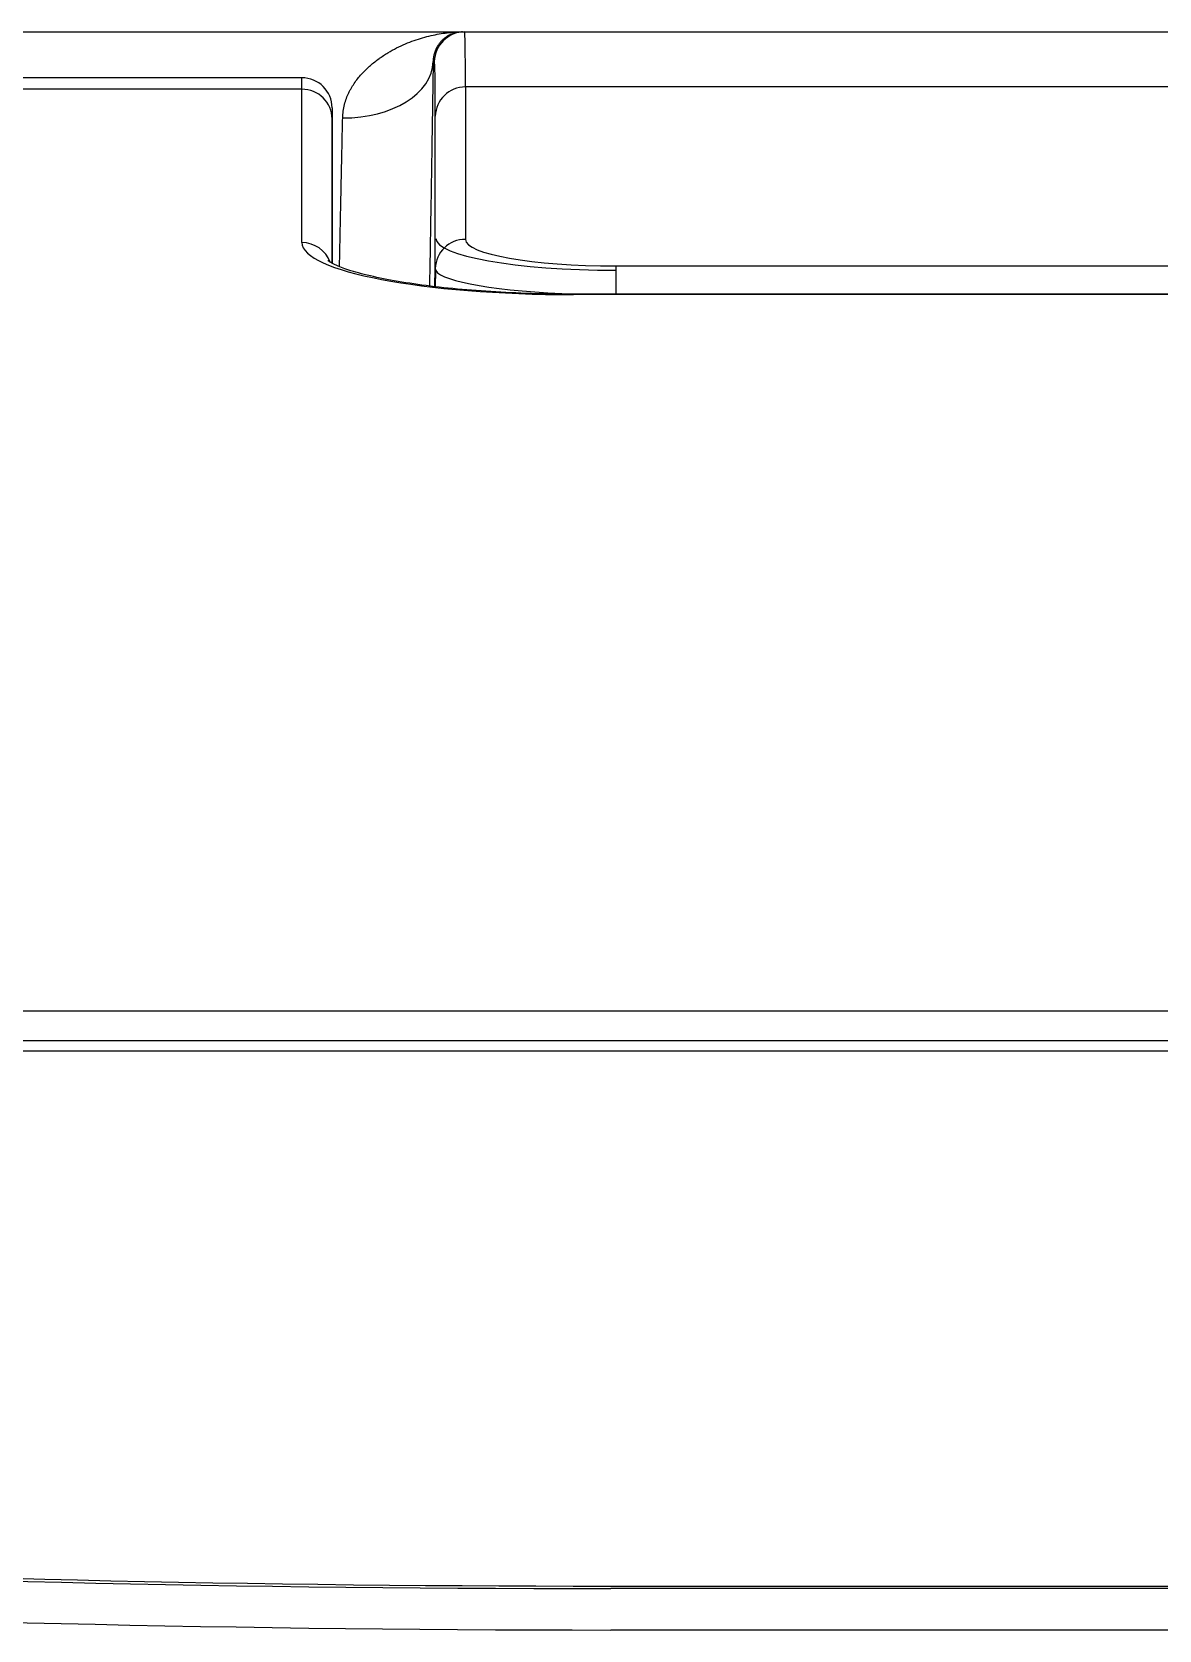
# Model space of a CAD drawing. Extents: x 6016 to 8231, y -443 to 1874.
# Drawn here: x 7469.3 to 7506.7, y 239.8 to 292.8 of the extents above; entities that cross this region are included whole.
import ezdxf

# ---------------------------------------------------------------- set-up
doc = ezdxf.new("R2010")
doc.units = 0
doc.header["$LTSCALE"] = 20
doc.header["$MEASUREMENT"] = 0
doc.layers.get('0').update_dxf_attribs({"linetype": 'CONTINUOUS'})
doc.layers.add('____', color=7, linetype='CONTINUOUS')

# ---------------------------------------------------------------- blocks, each defined once
blk = doc.blocks.new('A$C6f1c947b')
at = {"layer": '____'}
for p, q in [((764.535, 107.82), (764.605, 107.82)), ((764.605, 107.82), (1059.883, 107.82)), ((764.606, 107.82), (1059.882, 107.82)), ((763.606, 106.838), (763.567, 106.838)), ((759.215, 106.302), (718.525, 106.302)), ((759.215, 105.922), (759.215, 106.302)), ((1059.851, 105.997), (764.638, 105.997)), ((764.638, 105.997), (764.638, 100.946)), ((759.215, 105.922), (718.551, 105.922)), ((759.215, 100.839), (759.215, 105.922)), ((760.215, 105.302), (760.215, 104.938)), ((760.215, 100.154), (760.215, 104.938)), ((760.215, 104.938), (760.215, 100.159)), ((763.638, 99.979), (763.638, 105.03)), ((763.627, 99.377), (763.638, 99.979)), ((763.646, 99.375), (763.655, 99.914)), ((769.621, 100.064), (1054.867, 100.064)), ((769.621, 100.064), (769.621, 99.13)), ((1056.273, 99.13), (768.215, 99.13)), ((768.215, 99.13), (768.215, 99.114)), ((1056.273, 99.114), (768.215, 99.114)), ((719.263, 75.376), (1105.225, 75.376)), ((719.299, 74.39), (1105.189, 74.39)), ((1105.161, 74.043), (719.327, 74.043)), ((769.455, 56.311), (1055.033, 56.311)), ((1055.033, 56.227), (769.455, 56.227)), ((1055.033, 54.853), (769.455, 54.853))]:
    blk.add_line(p, q, dxfattribs=at)
blk.add_arc((759.215, 105.302), 1, 0, 90, dxfattribs=at)
for centre, major_axis, ratio, start_param, end_param in [((764.605, 106.82), (0, 1), 0.999995, 0, 1.553343), ((762.528, -12.18), (2.077, 120), 0.003051, 6.108705, 6.283238), ((760.567, 106.89), (3, -0.045), 0.639242, 4.721911, 6.279184), ((761.528, -12.162), (2.077, 119), 0.003077, 6.108706, 6.283239), ((764.638, 105.013), (1, 0), 0.984808, 1.570796, 3.12387), ((759.215, 104.938), (-1, 0), 0.984808, 3.141593, 4.712389), ((759.215, 99.854), (-1, 0), 0.984808, 3.49301, 4.712389), ((768.215, 100.839), (9, 0), 0.1916, 3.141593, 4.712389), ((764.638, 99.962), (1, 0), 0.984808, 1.570796, 3.12387), ((769.656, 100.985), (6.001, 0.004), 0.177177, 3.143764, 4.706377), ((769.638, 100.95), (5.001, 0.003), 0.177177, 3.141478, 4.708741), ((769.638, 99.965), (-6.001, 0.015), 0.143301, 0.00095, 1.265119), ((769.604, 59.291), (50.017, 0.007), 0.061261, 3.149444, 4.709398), ((769.565, 59.283), (48.516, 0.007), 0.061261, 3.148721, 4.710111), ((769.565, 57.786), (-50.016, 0.033), 0.058641, 0.007243, 1.568633)]:
    blk.add_ellipse(centre, major_axis=major_axis, ratio=ratio, start_param=start_param, end_param=end_param, dxfattribs=at)
for points in [[(717.731, 107.82), (763.553, 107.82)], [(763.553, 107.82), (764.401, 107.82)]]:
    blk.add_open_spline(points, degree=1, dxfattribs=at)
for points, knots in [([(760.567, 104.972), (760.569, 105.051), (760.575, 105.126), (760.596, 105.274), (760.61, 105.345), (760.664, 105.554), (760.713, 105.685), (760.788, 105.839), (760.804, 105.87), (760.836, 105.93), (760.853, 105.959), (760.905, 106.046), (760.941, 106.102), (761.055, 106.263), (761.137, 106.362), (761.308, 106.547), (761.398, 106.633), (761.582, 106.793), (761.676, 106.867), (761.797, 106.953), (761.821, 106.97), (761.869, 107.003), (761.893, 107.019), (761.966, 107.067), (762.015, 107.098), (762.162, 107.186), (762.259, 107.24), (762.454, 107.339), (762.551, 107.385), (762.744, 107.467), (762.84, 107.505), (763.125, 107.606), (763.312, 107.66), (763.587, 107.722), (763.677, 107.74), (763.856, 107.77), (763.944, 107.783), (764.117, 107.802), (764.203, 107.809), (764.329, 107.816), (764.392, 107.818), (764.453, 107.82), (764.494, 107.82), (764.515, 107.82), (764.535, 107.82)], [0, 0, 0, 0, 0.03125, 0.03125, 0.0625, 0.0625, 0.125, 0.125, 0.140625, 0.140625, 0.15625, 0.15625, 0.1875, 0.1875, 0.25, 0.25, 0.3125, 0.3125, 0.375, 0.375, 0.390625, 0.390625, 0.40625, 0.40625, 0.4375, 0.4375, 0.5, 0.5, 0.5625, 0.5625, 0.625, 0.625, 0.75, 0.75, 0.8125, 0.8125, 0.875, 0.875, 0.9375, 0.9375, 0.96875, 0.984375, 0.984375, 1, 1, 1, 1]), ([(764.535, 107.82), (764.515, 107.82), (764.494, 107.82), (764.452, 107.817), (764.43, 107.815), (764.365, 107.806), (764.321, 107.797), (764.23, 107.771), (764.184, 107.754), (764.09, 107.711), (764.043, 107.685), (763.973, 107.636), (763.949, 107.619), (763.903, 107.58), (763.88, 107.559), (763.834, 107.514), (763.812, 107.489), (763.768, 107.435), (763.747, 107.406), (763.706, 107.343), (763.686, 107.309), (763.659, 107.253), (763.651, 107.234), (763.634, 107.193), (763.626, 107.172), (763.604, 107.107), (763.592, 107.06), (763.578, 106.982), (763.574, 106.955), (763.569, 106.898), (763.567, 106.869), (763.567, 106.838)], [0, 0, 0, 0, 0.0625, 0.0625, 0.125, 0.125, 0.25, 0.25, 0.375, 0.375, 0.5, 0.5, 0.5625, 0.5625, 0.625, 0.625, 0.6875, 0.6875, 0.75, 0.75, 0.8125, 0.8125, 0.84375, 0.84375, 0.875, 0.875, 0.9375, 0.9375, 0.96875, 0.96875, 1, 1, 1, 1]), ([(763.567, 106.838), (763.562, 106.546), (763.558, 106.243), (763.548, 105.618), (763.543, 105.295), (763.532, 104.632), (763.527, 104.291), (763.52, 103.855), (763.519, 103.767), (763.516, 103.591), (763.514, 103.502), (763.51, 103.234), (763.507, 103.055), (763.498, 102.515), (763.492, 102.152), (763.48, 101.422), (763.473, 101.055), (763.461, 100.317), (763.455, 99.945), (763.447, 99.516), (763.446, 99.46), (763.445, 99.403)], [0, 0, 0, 0, 0.139838, 0.139838, 0.279676, 0.279676, 0.419514, 0.419514, 0.454474, 0.454474, 0.489433, 0.489433, 0.559353, 0.559353, 0.699191, 0.699191, 0.839029, 0.839029, 0.978867, 0.978867, 1, 1, 1, 1]), ([(760.463, 100.048), (760.463, 100.066), (760.464, 100.085), (760.47, 100.394), (760.476, 100.684), (760.488, 101.259), (760.494, 101.545), (760.503, 101.971), (760.506, 102.113), (760.51, 102.324), (760.512, 102.394), (760.514, 102.535), (760.516, 102.605), (760.523, 102.952), (760.529, 103.223), (760.541, 103.751), (760.546, 104.007), (760.557, 104.503), (760.562, 104.743), (760.567, 104.972)], [0, 0, 0, 0, 0.010534, 0.010534, 0.175445, 0.175445, 0.340356, 0.340356, 0.422811, 0.422811, 0.464039, 0.464039, 0.505267, 0.505267, 0.670178, 0.670178, 0.835089, 0.835089, 1, 1, 1, 1]), ([(768.215, 99.13), (767.974, 99.13), (767.277, 99.135), (766.127, 99.171), (764.817, 99.253), (763.596, 99.373), (762.496, 99.527), (761.554, 99.708), (760.832, 99.899), (760.352, 100.078), (760.122, 100.202), (760.08, 100.24), (760.08, 100.239)], [0, 0, 0, 0, 0.057713, 0.168068, 0.279313, 0.39192, 0.506231, 0.622187, 0.739101, 0.842477, 0.936133, 1, 1, 1, 1])]:
    blk.add_open_spline(points, degree=3, knots=knots, dxfattribs=at)

msp = doc.modelspace()

# ---------------------------------------------------------------- block references
msp.add_blockref('A$C6f1c947b', (6719.026, 184.963))

doc.saveas('drawing.dxf')
